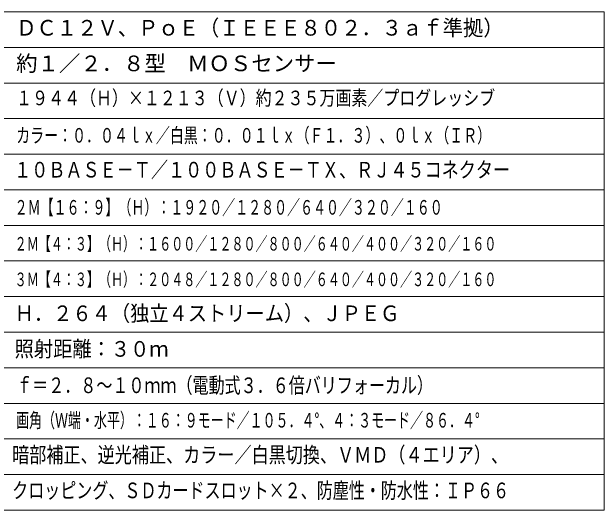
# Model space of a CAD drawing. Units: millimetres, scale not verified. Extents: x -63 to 62, y -57 to 57.
# Drawn here: x -20.6 to 62.5, y -56.5 to 13.5 of the extents above; entities that cross this region are included whole.
import ezdxf
from ezdxf.enums import TextEntityAlignment as Align

# ---------------------------------------------------------------- set-up
doc = ezdxf.new("R2010")
doc.units = ezdxf.units.MM
doc.header["$LTSCALE"] = 0.125
doc.layers.add('0-1_MOJI1', color=7, linetype='Continuous')
doc.layers.add('0-2_WAKU', color=1, linetype='Continuous', lineweight=18)
doc.styles.add('ＭＳ ゴシック', font='')
doc.styles.get('ＭＳ ゴシック').set_extended_font_data('MS Gothic')

msp = doc.modelspace()

# ---------------------------------------------------------------- linework, layer by layer
at = {"layer": '0-2_WAKU', "color": 4}
for p, q in [((-62.5003, 13.4901), (62.4997, 13.4901)), ((62.4997, 13.4901), (62.4997, -56.5099)), ((62.4997, -56.5099), (-62.5003, -56.5099))]:
    msp.add_line(p, q, dxfattribs=at)
at = {"layer": '0-2_WAKU'}
for p, q in [((-62.5003, 8.4901), (62.4997, 8.4901)), ((-62.5003, 3.4901), (62.4997, 3.4901)), ((-62.5003, -1.5099), (62.4997, -1.5099)), ((-62.5003, -6.5099), (62.4997, -6.5099)), ((-62.5003, -11.5099), (62.4997, -11.5099)), ((-62.5003, -16.5099), (62.4997, -16.5099)), ((-62.5003, -21.5099), (62.4997, -21.5099)), ((-62.5003, -26.5099), (62.4997, -26.5099)), ((-62.5003, -31.5099), (62.4997, -31.5099)), ((-62.5003, -36.5099), (62.4997, -36.5099)), ((-62.5003, -41.5099), (62.4997, -41.5099)), ((62.4997, -46.5099), (-62.5003, -46.5099)), ((62.4997, -51.5099), (-62.5003, -51.5099))]:
    msp.add_line(p, q, dxfattribs=at)

# ---------------------------------------------------------------- texts
at = {"layer": '0-1_MOJI1', "style": 'ＭＳ ゴシック'}
for s, height, width, p in [('ＤＣ１２Ｖ、ＰｏＥ（ＩＥＥＥ８０２．３ａｆ準拠）', 2.199, 0.95, (-20.0003, 9.4901)), ('１９４４（Ｈ）×１２１３（Ｖ）約２３５万画素／プログレッシブ', 2.053, 0.8, (-20.0003, -0.2499)), ('カラー：０．０４ｌｘ／白黒：０．０１ｌｘ（Ｆ１．３）、０ｌｘ（ＩＲ）', 2.053, 0.7, (-20.0003, -5.5009)), ('１０ＢＡＳＥ－Ｔ／１００ＢＡＳＥ－ＴＸ、ＲＪ４５コネクター', 2.199, 0.8, (-20.2936, -10.4454)), ('２Ｍ【１６：９】（Ｈ）：１９２０／１２８０／６４０／３２０／１６０', 2.053, 0.65, (-20.2149, -15.615)), ('２Ｍ【４：３】（Ｈ）：１６００／１２８０／８００／６４０／４００／３２０／１６０', 1.906, 0.65, (-20.2149, -20.615)), ('３Ｍ【４：３】（Ｈ）：２０４８／１２８０／８００／６４０／４００／３２０／１６０', 1.906, 0.65, (-20.2149, -25.615)), ('Ｈ．２６４（独立４ストリーム）、ＪＰＥＧ', 2.199, 0.9, (-20.2149, -30.615)), ('照射距離：３０ｍ', 2.199, 0.9, (-20.2149, -35.615)), ('ｆ＝２．８～１０ｍｍ（電動式３．６倍バリフォーカル）', 2.199, 0.75, (-20.0003, -40.7275)), ('画角（Ｗ端・水平）：１６：９モード／１０５．４°、４：３モード／８６．４°', 2.053, 0.65, (-20.0114, -45.5209)), ('暗部補正、逆光補正、カラー／白黒切換、ＶＭＤ（４エリア）、', 2.199, 0.8, (-20.5685, -50.4943)), ('クロッピング、ＳＤカードスロット×２、防塵性・防水性：ＩＰ６６', 2.199, 0.75, (-20.5685, -55.4943))]:
    msp.add_text(s, height=height, dxfattribs=dict(at, width=width)).set_placement(p, align=Align.BOTTOM_LEFT)
msp.add_text('約１／２．８型\u3000ＭＯＳセンサー', height=2.199, dxfattribs=at).set_placement((-20.0003, 4.4901), align=Align.BOTTOM_LEFT)

doc.saveas('drawing.dxf')
